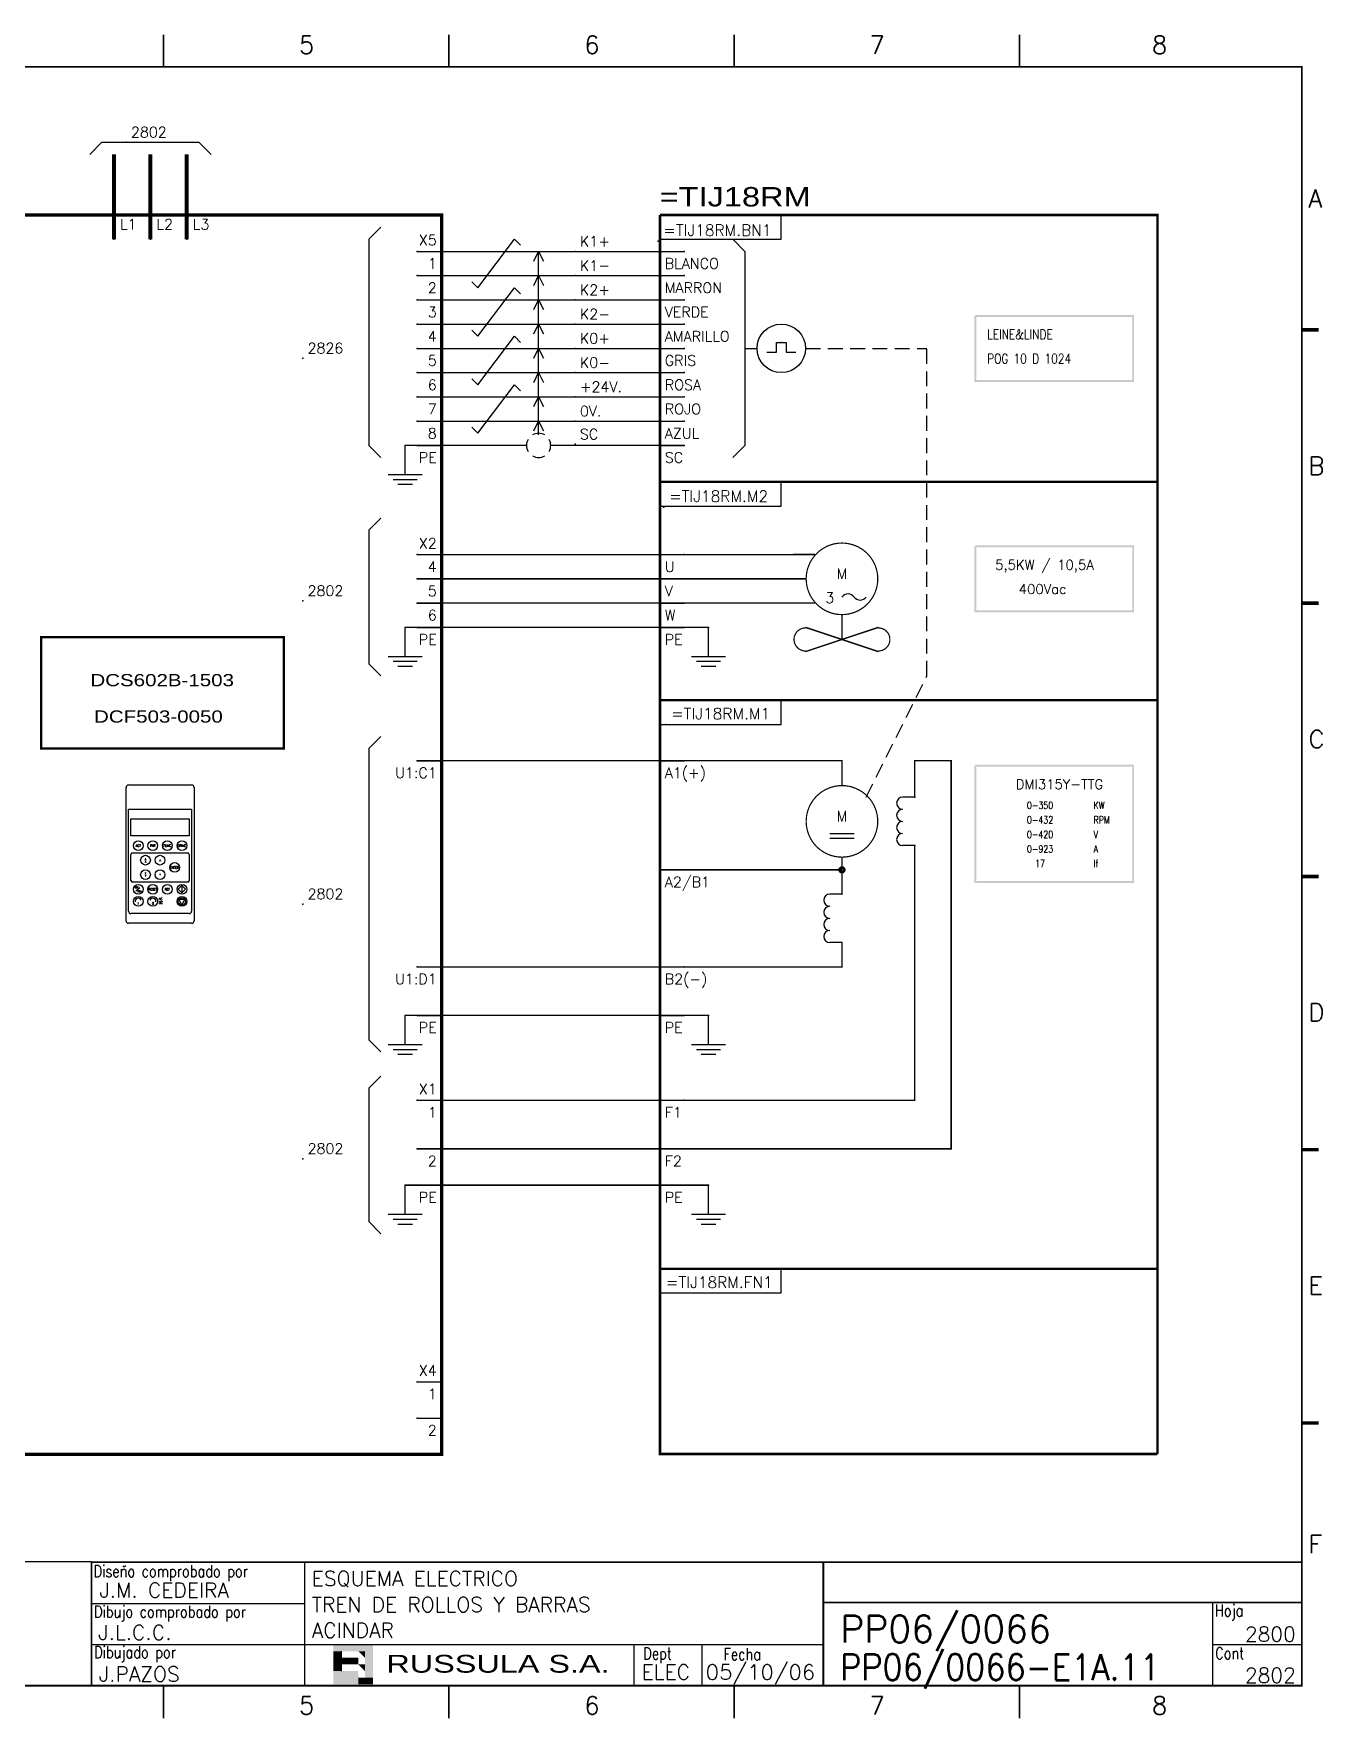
# Model space of a CAD drawing. Extents: x 13 to 403, y -1 to 282.
# Drawn here: x 186.7 to 403.4, y -1.4 to 282.3 of the extents above; entities that cross this region are included whole.
import ezdxf
from ezdxf.enums import TextEntityAlignment as Align

# ---------------------------------------------------------------- set-up
doc = ezdxf.new("R2010")
doc.units = 0
doc.header["$LTSCALE"] = 10
doc.header["$MEASUREMENT"] = 0
doc.linetypes.add('DASHDOT', pattern=[1, 0.5, -0.25, 0, -0.25])
doc.linetypes.add('HIDDEN', pattern=[0.375, 0.25, -0.125])
doc.layers.get('0').update_dxf_attribs({"linetype": 'CONTINUOUS'})
for name, color, linetype in [('1', 7, 'CONTINUOUS'), ('10', 5, 'CONTINUOUS'), ('102', 7, 'CONTINUOUS'), ('2', 7, 'CONTINUOUS'), ('8', 1, 'CONTINUOUS'), ('9', 6, 'CONTINUOUS'), ('DIBUJO', 7, 'CONTINUOUS'), ('NODE', 7, 'CONTINUOUS')]:
    doc.layers.add(name, color=color, linetype=linetype)
doc.styles.add('HELV', font='HELVBLD.SHX', dxfattribs={"width": 1.2})
doc.styles.add('HELVETICA', font='HELV.SHX')
doc.styles.add('LABEL', font='SIMPLEX', dxfattribs={"width": 0.8, "height": 4})
doc.styles.add('ROMAND', font='ROMAND.SHX', dxfattribs={"width": 0.7})
doc.styles.add('ROMANS', font='romans')
doc.styles.get("Standard").update_dxf_attribs({"font": 'simplex'})

# ---------------------------------------------------------------- blocks, each defined once
blk = doc.blocks.new('newcajec')
at = {"layer": '1'}
for p, q in [((179.4, 20.84999999999999), (0.1303441721052074, 20.84999999999999)), ((184.6434108527132, 20.17582254554676), (184.806079472624, 20.01315011347727)), ((184.806079472624, 20.01315011347727), (185.1814685954953, 20.25090212957883)), ((215.2, 20.79999999999999), (215.2, 0)), ((179.4, 13.86666666), (215.2, 13.86666666)), ((368, 14.06084184883153), (368, 0)), ((179.4, 6.93333333), (267.6330803594942, 6.93333333)), ((267.6330803594942, 6.93333333), (302.5, 6.93333333)), ((270.6330803594942, 6.908826233307309), (270.6330803594942, 0)), ((282.0665401797471, 6.93333333), (282.0665401797471, 0)), ((368, 6.93333333), (383, 6.93333333))]:
    blk.add_line(p, q, dxfattribs=at)
for points in [[(191.5000000000001, 272.5, 0.3, 0.3, 0), (191.5000000000001, 277.9125820568927, 0.3, 0.3, 0)], [(239.5000000000001, 272.5, 0.3, 0.3, 0), (239.5000000000001, 277.9125820568927, 0.3, 0.3, 0)], [(287.5000000000001, 272.5, 0.3, 0.3, 0), (287.5000000000001, 277.9125820568927, 0.3, 0.3, 0)], [(335.5000000000001, 272.5, 0.3, 0.3, 0), (335.5000000000001, 277.9125820568927, 0.3, 0.3, 0)], [(383.0109409190372, 228.2254404700672, 0.6, 0.6, 0), (385.8182220168639, 228.2254404700672, 0.6, 0.6, 0)], [(383.0109409190372, 182.2254404700672, 0.6, 0.6, 0), (385.8182220168639, 182.2254404700672, 0.6, 0.6, 0)], [(383.0109409190372, 136.2254404700672, 0.6, 0.6, 0), (385.8182220168639, 136.2254404700672, 0.6, 0.6, 0)], [(383.0109409190372, 90.2254404700672, 0.6, 0.6, 0), (385.8182220168639, 90.2254404700672, 0.6, 0.6, 0)], [(383.0109409190372, 44.22544047006719, 0.6, 0.6, 0), (385.8182220168639, 44.22544047006719, 0.6, 0.6, 0)], [(383, 20.79999999999999, 0.3, 0.3, 0), (179.4, 20.79999999999999, 0.3, 0.3, 0), (179.4, 0, 0.3, 0.3, 0)], [(302.5, 20.79999999999999, 0.3, 0.3, 0), (302.5, 0, 0.3, 0.3, 0)], [(302.5, 14, 0.3, 0.3, 0), (383, 14, 0.3, 0.3, 0)], [(191.5000000000001, -5.50000000000002, 0.3, 0.3, 0), (191.5000000000001, -0.08741794310727435, 0.3, 0.3, 0)], [(239.5000000000001, -5.50000000000002, 0.3, 0.3, 0), (239.5000000000001, -0.08741794310727435, 0.3, 0.3, 0)], [(287.5000000000001, -5.50000000000002, 0.3, 0.3, 0), (287.5000000000001, -0.08741794310727435, 0.3, 0.3, 0)], [(335.5000000000001, -5.50000000000002, 0.3, 0.3, 0), (335.5000000000001, -0.08741794310727435, 0.3, 0.3, 0)]]:
    blk.add_lwpolyline(points, format="xyseb", dxfattribs=at)
at = {"layer": '1', "const_width": 0.3}
blk.add_lwpolyline([(0, 0), (0, 272.5), (383, 272.5), (383, 0)], close=True, dxfattribs=at)
at = {"layer": '2', "color": 14}
for p, q in [((221.418090625, 4.694274193107214), (221.418090625, 5.808488255607214)), ((221.418090625, 2.465846068107213), (221.418090625, 3.580060130607212))]:
    blk.add_line(p, q, dxfattribs=at)
for points in [[(220.05064609375, 5.808488255607214), (220.05064609375, 6.922702318107211), (226.73593046875, 5.808488255607214), (226.73593046875, 6.922702318107211)], [(221.418090625, 2.465846068107213), (220.05064609375, 2.465846068107213), (221.418090625, 5.808488255607214), (220.05064609375, 5.808488255607214)], [(224.254271875, 5.808488255607214), (225.3684859375, 5.808488255607214), (225.3684859375, 4.694274193107214)], [(225.3684859375, 5.808488255607214), (226.73593046875, 5.808488255607214), (225.3684859375, 1.351632005607213), (226.73593046875, 1.351632005607213)], [(221.418090625, 4.694274193107214), (224.254271875, 4.694274193107214), (221.418090625, 3.580060130607212), (224.254271875, 3.580060130607212)], [(224.254271875, 3.580060130607212), (225.3684859375, 3.580060130607212), (225.3684859375, 2.465846068107213)], [(224.254271875, 0.2374179431072125), (224.254271875, 2.465846068107213), (220.05064609375, 0.2374179431072125), (220.05064609375, 2.465846068107213)], [(226.73593046875, 1.351632005607213), (226.73593046875, 0.2374179431072125), (224.254271875, 1.351632005607213), (224.254271875, 0.2374179431072125)]]:
    blk.add_solid(points, dxfattribs=at)
at = {"layer": '1', "style": 'ROMANS'}
for s, p in [('5', (214.2932166301969, 274.6822757111598)), ('6', (262.293216630197, 274.6822757111598)), ('7', (310.293216630197, 274.6822757111598)), ('8', (357.793216630197, 274.6822757111598)), ('A', (384.130468062106, 248.8361050328228)), ('B', (384.130468062106, 203.8361050328228)), ('C', (384.130468062106, 157.8361050328228)), ('D', (384.130468062106, 111.8361050328228)), ('E', (384.130468062106, 65.8361050328228)), ('F', (384.130468062106, 22.33610503282279)), ('5', (214.2932166301969, -4.817724288840244)), ('6', (262.293216630197, -4.817724288840244)), ('7', (310.293216630197, -4.817724288840244)), ('8', (357.793216630197, -4.817724288840244))]:
    blk.add_text(s, height=3, dxfattribs=at).set_placement(p)
at = {"layer": '1', "style": 'LABEL', "width": 0.8}
for s, p in [('Diseno comprobado por', (179.7314614292997, 18.27223571085374)), ('Dibujo comprobado por', (179.8050291925395, 11.4678814488418)), ('Hoja', (368.3783582875667, 11.66394739740196)), ('Dibujado por', (179.8266890074166, 4.640500723763907)), ('Fecha', (285.7145387337263, 4.296982269486556)), ('Cont', (368.4287365512884, 4.459855685207977))]:
    blk.add_text(s, height=2, dxfattribs=at).set_placement(p)
blk.add_text('Dept', height=2, dxfattribs=at).set_placement((274.6061509242405, 4.441269529660175), align=Align.CENTER)
at = {"layer": '10', "style": 'ROMANS'}
for tag, p in [('REV41', (3.5, 18.74499999999998)), ('REV43', (77.69972273858866, 18.74499999999998)), ('REV31', (3.5, 14.58499999999999)), ('REV33', (77.69972273858866, 14.58499999999999)), ('REV21', (3.5, 10.42499999999999)), ('REV23', (77.69972273858866, 10.42499999999999)), ('REV11', (3.5, 6.265000000000002)), ('REV13', (77.69972273858866, 6.265000000000002))]:
    blk.add_attdef(tag, text='', height=2.5, dxfattribs=at).set_placement(p, align=Align.MIDDLE)
for tag, p, height in [('REV42', (7.999999999999986, 17.49499999999998), 2.5), ('SHEETNAME1', (100.5, 15.82514432423481), 2.5), ('DESIGNCHECK', (180.7368689439597, 14.83229733012664), 2.5), ('DOCUMENTTYPE', (216.431556680333, 16.80300784715599), 2.5), ('NOTA', (305.324267012746, 15.80181941457773), 3), ('REV32', (7.999999999999986, 13.33499999999999), 2.5), ('OBJECT', (216.431556680333, 12.40274635088354), 2.5), ('REV22', (7.999999999999986, 9.174999999999999), 2.5), ('SHEETNAME2', (100.5, 11.66514432423481), 2.5), ('ORDER', (305.324267012746, 7.301819414577723), 4.5), ('SHEETNAME3', (100.5, 7.505144324234807), 2.5), ('DRAWINGCHECK', (180.5313437479052, 7.714149530439984), 2.5), ('CUSTOMER', (216.431556680333, 8.084891464683468), 2.5), ('REV12', (7.999999999999986, 5.015000000000002), 2.5), ('SHEETNAME4', (100.5, 3.345144324234811), 2.5), ('USER', (180.634361454448, 0.7089454855303376), 2.5), ('DEPARTMENT', (271.9308878022507, 1.045088830057653), 2.5), ('DOCUMENT_ID', (305.324267012746, 0.9341589120460885), 4.4)]:
    blk.add_attdef(tag, p, '', height=height, dxfattribs=at)
for tag, width, p, p2 in [('REV44', 1.221199022953692, (84.52509332113708, 17.49499999999998), (98.48165358346499, 17.49499999999998)), ('REV34', 1.221199022953692, (84.52509332113708, 13.33499999999998), (98.48165358346499, 13.33499999999998)), ('REV24', 1.221199022953692, (84.52509332113708, 9.174999999999988), (98.48165358346499, 9.174999999999988)), ('REV14', 1.221199022953692, (84.52509332113708, 5.014999999999999), (98.48165358346499, 5.014999999999999)), ('CREATED2', 7.039914616041486, (282.7069601254168, 1.045088830057653), (301.1448317388588, 1.045088830057653))]:
    blk.add_attdef(tag, text='', height=2.5, dxfattribs=dict(at, width=width)).set_placement(p, p2, align=Align.FIT)
for tag, p in [('SHEET', (382, 7.433333330000005)), ('NEXTSHEET', (382, 0.5000000000000018))]:
    blk.add_attdef(tag, text='', height=2.5, dxfattribs=at).set_placement(p, align=Align.RIGHT)
at = {"layer": 'DIBUJO', "color": 14, "style": 'HELVETICA', "width": 1.3}
blk.add_text('RUSSULA S.A.', height=3, dxfattribs=at).set_placement((229, 2.191446348186597))
blk = doc.blocks.new('NOD', base_point=(237.5, 170))
at = {"layer": 'NODE'}
blk.add_point((237.5, 170), dxfattribs=at)
blk = doc.blocks.new('$PP313')
at = {"layer": '2'}
blk.add_blockref('NOD', (0, 0), dxfattribs=at)
at = {"layer": '8'}
blk.add_attdef('1A', (1, -3.324999999999989), '', height=2.15, dxfattribs=at)
at = {"layer": '9'}
blk.add_attdef('ID', (1, 1), '', height=2.15, dxfattribs=at)
blk = doc.blocks.new('$$PLU21')
blk.add_line((0, -2.5), (2.842170943040401e-14, 2.5))
at = {"layer": '2'}
for p in [(2.842170943040401e-14, 2.5), (0, -2.5)]:
    blk.add_blockref('NOD', p, dxfattribs=at)
at = {"layer": '8'}
blk.add_attdef('*A', (1.25, -0.5), '', height=2.15, dxfattribs=at)
at = {"layer": '9'}
blk.add_attdef('ID', text='', height=2.15, dxfattribs=at).set_placement((-1.25, -0.5), align=Align.RIGHT)
blk = doc.blocks.new('$060303')
at = {"layer": '2'}
for p, q in [((0, 0), (2.5, 0)), ((0, -10), (2.5, -10))]:
    blk.add_line(p, q, dxfattribs=at)
for centre, end in [((2.5, -1.25), 90), ((2.5, -3.75), 90.00000000000001), ((2.5, -6.25), 90.00000000000001), ((2.5, -8.75), 90.00000000000001)]:
    blk.add_arc(centre, 1.25, 270, end, dxfattribs=at)
for p in [(0, 0), (0, -10)]:
    blk.add_blockref('NOD', p, dxfattribs=at)
at = {"layer": '8'}
for tag, p in [('1A', (1.5, -3.324999999999989)), ('2A', (1.5, -13.32499999999999))]:
    blk.add_attdef(tag, text='', height=2.15, dxfattribs=at).set_placement(p, align=Align.RIGHT)
at = {"layer": '9'}
blk.add_attdef('ID', text='', height=2.15, dxfattribs=at).set_placement((0, 1.175000000000011), align=Align.CENTER)
blk = doc.blocks.new('$$PLR12')
blk.add_line((-2.5, 0), (2.5, 0))
at = {"layer": '2'}
for p in [(-2.5, 0), (2.5, 0)]:
    blk.add_blockref('NOD', p, dxfattribs=at)
at = {"layer": '8'}
blk.add_attdef('*A', text='', height=2.15, dxfattribs=at).set_placement((1.5, -3.574999999999989), align=Align.RIGHT)
at = {"layer": '9'}
blk.add_attdef('ID', text='', height=2.15, dxfattribs=at).set_placement((1.5, 1.25), align=Align.RIGHT)
blk = doc.blocks.new('$021501')
at = {"layer": '2'}
for p, q in [((0, -6), (0, 0)), ((-3.5, -6), (3.5, -6)), ((-2.5, -7), (2.5, -7)), ((-1.5, -8), (1.5, -8))]:
    blk.add_line(p, q, dxfattribs=at)
blk.add_blockref('NOD', (0, 0), dxfattribs=at)
blk = doc.blocks.new('$$PLL21')
blk.add_line((-2.5, 0), (2.5, 0))
at = {"layer": '2'}
for p in [(-2.5, 0), (2.5, 0)]:
    blk.add_blockref('NOD', p, dxfattribs=at)
at = {"layer": '8'}
blk.add_attdef('*A', (-1.5, -3.574999999999989), '', height=2.15, dxfattribs=at)
at = {"layer": '9'}
blk.add_attdef('ID', (-1.5, 1.25), '', height=2.15, dxfattribs=at)
blk = doc.blocks.new('DOT', base_point=(355.25, 185))
at = {"layer": '2'}
blk.add_lwpolyline([(355, 185, 0.25, 0.25, 2.502154082895779), (355.237515595764, 185.2496880847195, 0.25, 0.25, 0.3996556434456849)], format="xyseb", close=True, dxfattribs=at)
blk = doc.blocks.new('$020501')
at = {"layer": '2'}
for p, q in [((-2, 1), (0, 0)), ((0, 0), (-2, -1))]:
    blk.add_line(p, q, dxfattribs=at)
blk = doc.blocks.new('$030107')
at = {"layer": '102'}
for centre, start, end in [((0, 0), 150.0000000000002, 209.9999999999999), ((0, 0), 60.00000000000018, 119.9999999999999), ((0, 0), 330.0000000000002, 29.99999999999989), ((0, -2.842170943040401e-14), 240.0000000000001, 299.9999999999998)]:
    blk.add_arc(centre, 2.500000000000008, start, end, dxfattribs=at)
blk = doc.blocks.new('$021325')
at = {"layer": '2'}
for p, q in [((-1, 0), (1, 0)), ((-1, -2), (-1, 0)), ((1, 0), (1, -2)), ((-3, -2), (-1, -2)), ((1, -2), (3, -2))]:
    blk.add_line(p, q, dxfattribs=at)
blk.add_blockref('NOD', (0, 0), dxfattribs=at)

msp = doc.modelspace()

# ---------------------------------------------------------------- linework, layer by layer
at = {"layer": '2'}
for p, q in [((196.0815487787449, 262.0162123892093), (198.1227987787449, 264.0574623892093)), ((198.1227987787449, 264.0574623892093), (214.4527987787449, 264.0574623892093)), ((214.4527987787449, 264.0574623892093), (216.4940487787449, 262.0162123892093)), ((245.071548778745, 249.7687123892093), (243.1020429726932, 247.7992065831576)), ((243.030298778745, 247.6260007771059), (243.030298778745, 213.0262123892092)), ((261.4015487787449, 239.5624623892093), (267.5252987787449, 247.7274623892093)), ((267.5252987787449, 247.7274623892093), (268.545923778745, 246.7068373892093)), ((304.2677987787449, 247.7274623892093), (306.3090487787449, 245.6862123892093)), ((255.2777987787449, 245.6862123892093), (292.020298778745, 245.6862123892093)), ((271.6077987787448, 214.8192713161992), (271.6077987787448, 245.6862123892093)), ((306.3090487787449, 245.6862123892093), (306.3090487787449, 213.0262123892092)), ((255.2777987787449, 241.6037123892092), (292.020298778745, 241.6037123892092)), ((260.380923778745, 240.5830873892093), (261.4015487787449, 239.5624623892093)), ((261.4015487787449, 231.3974623892092), (267.5252987787449, 239.5624623892093)), ((267.5252987787449, 239.5624623892093), (268.545923778745, 238.5418373892093)), ((255.2777987787449, 237.5212123892093), (292.020298778745, 237.5212123892093)), ((255.2777987787449, 233.4387123892093), (292.020298778745, 233.4387123892093)), ((260.380923778745, 232.4180873892093), (261.4015487787449, 231.3974623892092)), ((261.4015487787449, 223.2324623892093), (267.5252987787449, 231.3974623892092)), ((267.5252987787449, 231.3974623892092), (268.545923778745, 230.3768373892092)), ((255.2777987787449, 229.3562123892092), (292.020298778745, 229.3562123892092)), ((306.3090487787449, 229.3562123892092), (308.3502987787449, 229.3562123892092)), ((255.2777987787449, 225.2737123892093), (292.020298778745, 225.2737123892093)), ((260.380923778745, 224.2530873892093), (261.4015487787449, 223.2324623892093)), ((261.4015487787449, 215.0674623892093), (267.5252987787449, 223.2324623892093)), ((267.5252987787449, 223.2324623892093), (268.545923778745, 222.2118373892093)), ((255.2777987787449, 221.1912123892093), (292.020298778745, 221.1912123892093)), ((255.2777987787449, 217.1087123892092), (292.020298778745, 217.1087123892092)), ((260.380923778745, 216.0880873892092), (261.4015487787449, 215.0674623892093)), ((243.030298778745, 213.0262123892092), (245.071548778745, 210.9849623892092)), ((306.3090487787449, 213.0262123892092), (304.2677987787449, 210.9849623892092)), ((245.071548778745, 200.7787123892092), (243.030298778745, 198.7374623892092)), ((243.030298778745, 198.7374623892092), (243.030298778745, 176.2837123892092)), ((318.0746750196734, 194.6549623892092), (314.4740487787449, 194.6549623892092)), ((316.5152987787449, 190.5724623892092), (314.4740487787449, 190.5724623892092)), ((318.0746750196734, 186.4899623892092), (314.4740487787449, 186.4899623892092)), ((243.030298778745, 176.2837123892092), (245.071548778745, 174.2424623892092)), ((245.071548778745, 164.0362123892092), (243.030298778745, 161.9949623892092)), ((243.030298778745, 161.9949623892092), (243.030298778745, 113.0049623892093)), ((202.2052987787449, 133.0092123892092), (202.2052987787449, 155.4629623892092)), ((202.6135487787449, 155.8712123892092), (213.2280487787448, 155.8712123892092)), ((213.636298778745, 155.4629623892092), (213.636298778745, 133.0092123892092)), ((202.6135487787449, 134.6422123892092), (202.6135487787449, 151.7887123892092)), ((202.6135487787449, 151.7887123892092), (213.2280487787448, 151.7887123892092)), ((213.2280487787448, 151.7887123892092), (213.2280487787448, 134.6422123892092)), ((203.0217987787448, 150.1557123892092), (212.8197987787448, 150.1557123892092)), ((203.0217987787448, 147.2979623892092), (203.0217987787448, 150.1557123892092)), ((212.8197987787448, 150.1557123892092), (212.8197987787448, 147.2979623892092)), ((320.5977987787448, 147.7062123892092), (324.6802987787448, 147.7062123892092)), ((212.8197987787448, 147.2979623892092), (203.0217987787448, 147.2979623892092)), ((320.5977987787448, 146.9174991569092), (324.6802987787448, 146.9174991569092)), ((203.0217987787448, 139.7861623892092), (203.0217987787448, 144.1952623892092)), ((203.2667487787451, 144.4402123892092), (212.574848778745, 144.4402123892092)), ((212.8197987787448, 144.1952623892092), (212.8197987787448, 139.7861623892092)), ((212.574848778745, 139.5412123892092), (203.2667487787451, 139.5412123892092)), ((204.5308011473699, 138.5564537931958), (203.8329348896991, 138.0138853946521)), ((211.595048778745, 138.9288373892092), (210.9826737787448, 138.3164623892092)), ((210.9826737787448, 138.3164623892092), (211.595048778745, 137.7040873892092)), ((211.0885218096373, 136.6076377288638), (211.595048778745, 135.6628373892092)), ((212.0965502481145, 136.6076377288638), (211.0885218096373, 136.6076377288638)), ((212.2074237787449, 138.3164623892092), (211.595048778745, 138.9288373892092)), ((211.595048778745, 138.7247123892092), (211.595048778745, 137.9082123892092)), ((211.595048778745, 137.7040873892092), (212.2074237787449, 138.3164623892092)), ((211.595048778745, 135.6628373892092), (212.0965502481145, 136.6076377288638)), ((212.8197987787448, 134.2339623892092), (203.0217987787448, 134.2339623892092)), ((213.2280487787448, 132.6009623892092), (202.6135487787449, 132.6009623892092)), ((243.030298778745, 113.0049623892093), (245.071548778745, 110.9637123892093)), ((245.071548778745, 106.8812123892093), (243.030298778745, 104.8399623892093)), ((243.030298778745, 104.8399623892093), (243.030298778745, 82.38621238920925)), ((243.030298778745, 82.38621238920925), (245.071548778745, 80.34496238920923))]:
    msp.add_line(p, q, dxfattribs=at)
at = {"layer": '2', "color": 3}
for p, q in [((312.4327987787449, 247.7274623892093), (312.4327987787449, 251.8099623892093)), ((292.020298778745, 247.7274623892093), (312.4327987787449, 247.7274623892093)), ((312.4327987787449, 202.8199623892092), (312.4327987787449, 206.9024623892092)), ((292.020298778745, 202.8199623892092), (312.4327987787449, 202.8199623892092)), ((312.4327987787449, 166.0774623892092), (312.4327987787449, 170.1599623892092)), ((292.020298778745, 166.0774623892092), (312.4327987787449, 166.0774623892092)), ((312.4327987787449, 70.36663046722686), (312.4327987787449, 74.44913046722684)), ((292.020298778745, 70.36663046722686), (312.4327987787449, 70.36663046722686))]:
    msp.add_line(p, q, dxfattribs=at)
at = {"layer": '2', "linetype": 'HIDDEN'}
for p, q in [((316.5152987787449, 229.3562123892092), (336.927798778745, 229.3562123892092)), ((336.927798778745, 174.2424623892092), (336.927798778745, 229.3562123892092)), ((326.7215487787448, 153.8299623892092), (336.927798778745, 174.2424623892092))]:
    msp.add_line(p, q, dxfattribs=at)
at = {"layer": '2'}
for points in [[(200.1640487787449, 262.0162123892093, 0.6532, 0.6532, 0), (200.1640487787449, 247.7274623892093, 0.6532, 0.6532, 0)], [(206.2877987787449, 262.0162123892093, 0.6532, 0.6532, 0), (206.2877987787449, 247.7274623892093, 0.6532, 0.6532, 0)], [(212.4115487787449, 262.0162123892093, 0.6532, 0.6532, 0), (212.4115487787449, 247.7274623892093, 0.6532, 0.6532, 0)], [(251.1952987787449, 194.6549623892092, 0.24495, 0.24495, 0), (318.1279386323142, 194.6549623892092, 0.24495, 0.24495, 0)], [(251.1952987787449, 190.5724623892092, 0.24495, 0.24495, 0), (316.5152987787449, 190.5724623892092, 0.24495, 0.24495, 0)], [(251.1952987787449, 186.4899623892092, 0.24495, 0.24495, 0), (318.0682215487477, 186.4899623892092, 0.24495, 0.24495, 0)], [(249.1540487787449, 182.4074623892092, 0.24495, 0.24495, 0), (300.1852987787449, 182.4074623892092, 0.24495, 0.24495, 0)], [(316.5152987787449, 178.4270248892092, 0.204125, 0.204125, -0.414213562373095), (314.576111278745, 180.3662123892092, 0.204125, 0.204125, -0.414213562373095), (316.5152987787449, 182.3053998892092, 0.204125, 0.204125, -1)], [(316.5152987787449, 182.4074623892092, 0.24495, 0.24495, 0), (328.7627987787448, 178.3249623892092, 0.24495, 0.24495, 0)], [(316.5152987787449, 178.3249623892092, 0.24495, 0.24495, 0), (328.7627987787448, 182.4074623892092, 0.24495, 0.24495, 0)], [(328.7627987787448, 178.4270248892092, 0.204125, 0.204125, 0.414213562373095), (330.7019862787449, 180.3662123892092, 0.204125, 0.204125, 0.414213562373095), (328.7627987787448, 182.3053998892092, 0.204125, 0.204125, 1)], [(187.916548778745, 180.7744623892092, 0.39192, 0.39192, 0), (228.7415487787448, 180.7744623892092, 0.39192, 0.39192, 0), (228.7415487787448, 161.9949623892092, 0.39192, 0.39192, 0), (187.916548778745, 161.9949623892092, 0.39192, 0.39192, 0), (187.916548778745, 180.7744623892092, 0.39192, 0.39192, 0)], [(334.8865487787448, 153.8299623892092, 0.24495, 0.24495, 0), (334.8865487787448, 159.9537123892092, 0.24495, 0.24495, 0), (341.010298778745, 159.9537123892092, 0.24495, 0.24495, 0), (341.010298778745, 94.63371238920922, 0.24495, 0.24495, 0), (251.1952987787449, 94.63371238920922, 0.24495, 0.24495, 0)], [(322.6390487787448, 155.8712123892092, 0.24495, 0.24495, 0), (322.6390487787448, 159.9537123892092, 0.24495, 0.24495, 0), (251.1952987787449, 159.9537123892092, 0.24495, 0.24495, 0)], [(251.1952987787449, 102.7987123892092, 0.24495, 0.24495, 0), (334.8865487787448, 102.7987123892092, 0.24495, 0.24495, 0), (334.8865487787448, 145.6649623892092, 0.24495, 0.24495, 0)], [(322.6390487787448, 143.6237123892092, 0.24495, 0.24495, 0), (322.6390487787448, 141.5824623892092, 0.24495, 0.24495, 0), (292.020298778745, 141.5824623892092, 0.24495, 0.24495, 0)], [(322.6390487787448, 141.5824623892092, 0.24495, 0.24495, 0), (322.6390487787448, 137.4999623892092, 0.24495, 0.24495, 0)], [(322.6390487787448, 129.3349623892092, 0.24495, 0.24495, 0), (322.6390487787448, 125.2524623892092, 0.24495, 0.24495, 0), (251.1952987787449, 125.2524623892092, 0.24495, 0.24495, 0)], [(249.1540487787449, 117.0874623892092, 0.24495, 0.24495, 0), (300.1852987787449, 117.0874623892092, 0.24495, 0.24495, 0)], [(249.1540487787449, 88.50996238920922, 0.24495, 0.24495, 0), (300.1852987787449, 88.50996238920922, 0.24495, 0.24495, 0)]]:
    msp.add_lwpolyline(points, format="xyseb", dxfattribs=at)
at = {"layer": '2', "color": 3, "linetype": 'DASHDOT'}
for points in [[(157.2977987787449, 251.8099623892093, 0.57155, 0.57155, 0), (255.2777987787449, 251.8099623892093, 0.57155, 0.57155, 0), (255.2777987787449, 43.19469617292755, 0.57155, 0.57155, 0), (157.2977987787449, 43.19469617292755, 0.57155, 0.57155, 0), (157.2977987787449, 251.8099623892093, 0.57155, 0.57155, 0)], [(375.7115487787448, 43.25854386944521, 0.40825, 0.40825, 0), (292.020298778745, 43.25854386944521, 0.40825, 0.40825, 0), (292.020298778745, 251.8099623892093, 0.40825, 0.40825, 0)], [(292.020298778745, 251.8099623892093, 0.40825, 0.40825, 0), (375.7115487787448, 251.8099623892093, 0.40825, 0.40825, 0), (375.7115487787448, 43.25854386944521, 0.40825, 0.40825, 0)], [(292.020298778745, 206.9024623892092, 0.40825, 0.40825, 0), (375.7115487787448, 206.9024623892092, 0.40825, 0.40825, 0)], [(292.020298778745, 170.1599623892092, 0.40825, 0.40825, 0), (375.7115487787448, 170.1599623892092, 0.40825, 0.40825, 0)], [(292.020298778745, 74.44913046722684, 0.40825, 0.40825, 0), (375.7115487787448, 74.44913046722684, 0.40825, 0.40825, 0)]]:
    msp.add_lwpolyline(points, format="xyseb", dxfattribs=at)
at = {"layer": '2', "linetype": 'HIDDEN'}
for points in [[(249.1540487787449, 213.0262123892093, 0.24495, 0.24495, 0), (269.5665487787448, 213.0262123892093, 0.24495, 0.24495, 0)], [(273.6490487787448, 213.0262123892093, 0.24495, 0.24495, 0), (296.102798778745, 213.0262123892093, 0.24495, 0.24495, 0)], [(322.6390487787448, 180.3662123892092, 0.24495, 0.24495, 0), (322.6390487787448, 184.4487123892092, 0.24495, 0.24495, 0)]]:
    msp.add_lwpolyline(points, format="xyseb", dxfattribs=at)
at = {"layer": '2'}
for points in [[(316.617361278745, 190.5724623892092, 0.204125, 0.204125, 1), (328.6607362787449, 190.5724623892092, 0.204125, 0.204125, 1)], [(316.617361278745, 149.7474623892092, 0.204125, 0.204125, 1), (328.6607362787449, 149.7474623892092, 0.204125, 0.204125, 1)]]:
    msp.add_lwpolyline(points, format="xyseb", close=True, dxfattribs=at)
for centre, radius in [((312.4327987787449, 229.3562123892092), 4.0825), ((204.2465487787449, 145.6649623892092), 0.8165), ((206.6960487787449, 145.6649623892092), 0.8165), ((209.1455487787448, 145.6649623892092), 0.8165), ((211.595048778745, 145.6649623892092), 0.8165), ((205.4712987787448, 143.2154623892092), 0.8165), ((207.9207987787449, 143.2154623892092), 0.8165), ((210.3702987787449, 141.9907123892092), 0.8165), ((204.2465487787449, 138.3164623892092), 0.8165), ((205.4712987787448, 140.7659623892092), 0.8165), ((206.6960487787449, 138.3164623892092), 0.8165), ((207.9207987787449, 140.7659623892092), 0.8165), ((209.1455487787448, 138.3164623892092), 0.8165), ((211.595048778745, 138.3164623892092), 0.8165), ((204.2465487787449, 136.2752123892092), 0.8165), ((206.6960487787449, 136.2752123892092), 0.8165), ((211.595048778745, 136.2752123892092), 0.8165), ((211.595048778745, 136.2752123892092), 0.612375)]:
    msp.add_circle(centre, radius, dxfattribs=at)
for centre, radius, start, end in [((243.275248778745, 247.6260007771059), 0.24495, 135, 180), ((323.6596737787449, 186.7451186392092), 1.27578125, 36.86989764584663, 143.1301023541534), ((325.7009237787449, 188.2760561392092), 1.27578125, 216.8698976458466, 323.1301023541534), ((202.6135487787449, 155.4629623892092), 0.40825, 90, 180), ((213.2280487787448, 155.4629623892092), 0.40825, 0, 90), ((203.2667487787451, 144.1952623892092), 0.24495, 90, 180), ((212.574848778745, 144.1952623892092), 0.24495, 0, 90), ((203.2667487787451, 139.7861623892092), 0.24495, 180, 270), ((212.574848778745, 139.7861623892092), 0.24495, 270, 0), ((204.2465487787449, 136.2752123892092), 0.5419262500059268, 25.19740898008419, 188.5605633170801), ((206.6960487787449, 136.2752123892092), 0.5419262500059268, 351.4394366829199, 154.8025910199188), ((203.0217987787448, 134.6422123892092), 0.40825, 180, 270), ((212.8197987787448, 134.6422123892092), 0.40825, 270, 0), ((202.6135487787449, 133.0092123892092), 0.40825, 180, 270), ((213.2280487787448, 133.0092123892092), 0.40825, 270, 0)]:
    msp.add_arc(centre, radius, start, end, dxfattribs=at)
for points in [[(205.2671737787448, 143.2154623892092), (205.675423778745, 143.2154623892092), (205.4712987787448, 143.6237123892092)], [(205.2671737787448, 142.8072123892092), (205.675423778745, 142.8072123892092), (205.4712987787448, 143.2154623892092)], [(207.716673778745, 143.0113373892092), (208.1249237787449, 143.0113373892092), (207.9207987787449, 143.4195873892092)], [(205.2671737787448, 141.1742123892092), (205.675423778745, 141.1742123892092), (205.4712987787448, 140.7659623892092)], [(205.2671737787448, 140.7659623892092), (205.675423778745, 140.7659623892092), (205.4712987787448, 140.3577123892092)], [(207.716673778745, 140.9700873892092), (208.1249237787449, 140.9700873892092), (207.9207987787449, 140.5618373892092)], [(204.7364150980873, 136.5062265278664), (204.4488378962053, 136.6771497704927), (204.5465467370786, 136.8303154744612), (204.5476571415693, 136.8303154744612)], [(206.2061824594025, 136.5062265278664), (206.4937596612845, 136.6771497704927), (206.3960508204111, 136.8303154744612), (206.3949404159207, 136.8303154744612)]]:
    msp.add_solid(points, dxfattribs=at)
for points in [[(344.929498778745, 223.7142747589614), (345.2560987787449, 224.0408747589614), (344.929498778745, 234.8295556181385), (345.2560987787449, 234.8295556181385)], [(345.092798778745, 234.9928556181385), (345.092798778745, 234.6662556181385), (371.792348778745, 234.9928556181385), (371.4657487787449, 234.6662556181385)], [(371.792348778745, 234.9928556181385), (371.4657487787449, 234.6662556181385), (371.792348778745, 223.7142747589614), (371.4657487787449, 224.0408747589614)], [(371.792348778745, 223.7142747589614), (371.4657487787449, 224.0408747589614), (344.929498778745, 223.7142747589614), (345.2560987787449, 224.0408747589614)], [(344.929498778745, 184.9305247589614), (345.2560987787449, 185.2571247589614), (344.929498778745, 196.0458056181385), (345.2560987787449, 196.0458056181385)], [(345.092798778745, 196.2091056181385), (345.092798778745, 195.8825056181385), (371.792348778745, 196.2091056181385), (371.4657487787449, 195.8825056181385)], [(371.792348778745, 196.2091056181385), (371.4657487787449, 195.8825056181385), (371.792348778745, 184.9305247589614), (371.4657487787449, 185.2571247589614)], [(371.792348778745, 184.9305247589614), (371.4657487787449, 185.2571247589614), (344.929498778745, 184.9305247589614), (345.2560987787449, 185.2571247589614)], [(344.929498778745, 139.3779123892092), (345.2560987787449, 139.7045123892092), (344.929498778745, 159.1372123892092), (345.2560987787449, 159.1372123892092)], [(345.092798778745, 159.3005123892092), (345.092798778745, 158.9739123892092), (371.792348778745, 159.3005123892092), (371.4657487787449, 158.9739123892092)], [(371.792348778745, 159.3005123892092), (371.4657487787449, 158.9739123892092), (371.792348778745, 139.3779123892092), (371.4657487787449, 139.7045123892092)], [(371.792348778745, 139.3779123892092), (371.4657487787449, 139.7045123892092), (344.929498778745, 139.3779123892092), (345.2560987787449, 139.7045123892092)]]:
    msp.add_trace(points, dxfattribs=at)

# ---------------------------------------------------------------- block references
at = {"layer": '2', "color": 7}
ref = msp.add_blockref('newcajec', (17.00000000000001, 4.262582056892787), dxfattribs=at)
ref.add_attrib('USER', 'J.PAZOS', (197.634361454448, 4.971527542423125), dxfattribs={"layer": '10', "height": 2.5, "style": 'ROMANS'})
ref.add_attrib('DRAWINGCHECK', 'J.L.C.C.', (197.5313437479052, 11.97673158733277), dxfattribs={"layer": '10', "height": 2.5, "style": 'ROMANS'})
ref.add_attrib('DESIGNCHECK', 'J.M. CEDEIRA', (197.7368689439597, 19.09487938701943), dxfattribs={"layer": '10', "height": 2.5, "style": 'ROMANS'})
ref.add_attrib('DOCUMENT_ID', 'PP06/0066-E1A.11', (322.324267012746, 5.196740968938876), dxfattribs={"layer": '10', "height": 4.4, "style": 'ROMANS', "width": 0.9})
ref.add_attrib('ORDER', 'PP06/0066', (322.324267012746, 11.56440147147051), dxfattribs={"layer": '10', "height": 4.5, "style": 'ROMANS'})
ref.add_attrib('CUSTOMER', 'ACINDAR', (233.431556680333, 12.34747352157625), dxfattribs={"layer": '10', "height": 2.5, "style": 'ROMANS'})
ref.add_attrib('OBJECT', 'TREN DE ROLLOS Y BARRAS', (233.431556680333, 16.66532840777633), dxfattribs={"layer": '10', "height": 2.5, "style": 'ROMANS'})
ref.add_attrib('DOCUMENTTYPE', 'ESQUEMA ELECTRICO', (233.431556680333, 21.06558990404878), dxfattribs={"layer": '10', "height": 2.5, "style": 'ROMANS'})
ref.add_attrib('CREATED2', '05/10/06', dxfattribs={"layer": '10', "height": 2.5, "style": 'ROMANS', "width": 0.9619759102665383}).set_placement((299.7069601254168, 5.30767088695044), (318.1448317388588, 5.30767088695044), align=Align.FIT)
ref.add_attrib('DEPARTMENT', 'ELEC', (288.9308878022507, 5.30767088695044), dxfattribs={"layer": '10', "height": 2.5, "style": 'ROMANS'})
ref.add_attrib('NEXTSHEET', '2802', dxfattribs={"layer": '10', "height": 2.5, "style": 'ROMANS'}).set_placement((399, 4.762582056892789), align=Align.RIGHT)
ref.add_attrib('SHEET', '2800', dxfattribs={"layer": '10', "height": 2.5, "style": 'ROMANS'}).set_placement((399, 11.69591538689279), align=Align.RIGHT)
at = {"layer": '2'}
ref = msp.add_blockref('$PP313', (202.2052987787449, 264.0574623892093), dxfattribs=dict(at, xscale=0.8165, yscale=0.8165, zscale=0.8165))
ref.add_attrib('ID', '2802', (203.0217987787448, 264.8739623892093), dxfattribs={"layer": '9', "height": 1.755475})
at = {"layer": '2', "zscale": 0.8165}
for name, p, xscale, yscale, values in [('$$PLU21', (200.1640487787449, 249.7687123892093), 0.8165, 0.8165, {'*A': 'L1'}), ('$$PLU21', (206.2877987787449, 249.7687123892093), 0.8165, 0.8165, {'*A': 'L2'}), ('$$PLU21', (212.4115487787449, 249.7687123892093), 0.8165, 0.8165, {'*A': 'L3'}), ('$$PLR12', (253.2365487787449, 245.6862123892093), 0.8165, 0.8165, {'ID': 'X5', '*A': '1'}), ('$$PLL21', (294.061548778745, 245.6862123892093), 0.8165000000000191, 0.8164999999999907, {'*A': 'BLANCO'}), ('$$PLR12', (253.2365487787449, 241.6037123892092), 0.8165, 0.8165, {'*A': '2'}), ('$$PLL21', (294.061548778745, 241.6037123892092), 0.8165000000000191, 0.8164999999999907, {'*A': 'MARRON'}), ('$$PLR12', (253.2365487787449, 237.5212123892093), 0.8165, 0.8165, {'*A': '3'}), ('$$PLL21', (294.061548778745, 237.5212123892093), 0.8165000000000191, 0.8164999999999907, {'*A': 'VERDE'}), ('$$PLR12', (253.2365487787449, 233.4387123892093), 0.8165, 0.8165, {'*A': '4'}), ('$$PLL21', (294.061548778745, 233.4387123892093), 0.8165000000000191, 0.8164999999999907, {'*A': 'AMARILLO'}), ('$$PLR12', (253.2365487787449, 229.3562123892092), 0.8165, 0.8165, {'*A': '5'}), ('$$PLL21', (294.061548778745, 229.3562123892092), 0.8165000000000191, 0.8164999999999907, {'*A': 'GRIS'}), ('$$PLR12', (253.2365487787449, 225.2737123892093), 0.8165, 0.8165, {'*A': '6'}), ('$$PLL21', (294.061548778745, 225.2737123892093), 0.8165000000000191, 0.8164999999999907, {'*A': 'ROSA'}), ('$$PLR12', (253.2365487787449, 221.1912123892093), 0.8165, 0.8165, {'*A': '7'}), ('$$PLL21', (294.061548778745, 221.1912123892093), 0.8165000000000191, 0.8164999999999907, {'*A': 'ROJO'}), ('$$PLR12', (253.2365487787449, 217.1087123892092), 0.8165, 0.8165, {'*A': '8'}), ('$$PLL21', (294.061548778745, 217.1087123892092), 0.8165000000000191, 0.8164999999999907, {'*A': 'AZUL'}), ('$$PLR12', (253.2365487787449, 213.0262123892093), 0.8165, 0.8165, {'*A': 'PE'}), ('$$PLL21', (294.061548778745, 213.0262123892093), 0.8165, 0.8165, {'*A': 'SC'}), ('$$PLR12', (253.2365487787449, 194.6549623892092), 0.8165, 0.8165, {'ID': 'X2', '*A': '4'}), ('$$PLL21', (294.061548778745, 194.6549623892092), 0.8165, 0.8165, {'*A': 'U'}), ('$$PLR12', (253.2365487787449, 190.5724623892092), 0.8165, 0.8165, {'*A': '5'}), ('$$PLL21', (294.061548778745, 190.5724623892092), 0.8165, 0.8165, {'*A': 'V'}), ('$$PLR12', (253.2365487787449, 186.4899623892092), 0.8165, 0.8165, {'*A': '6'}), ('$$PLL21', (294.061548778745, 186.4899623892092), 0.8165, 0.8165, {'*A': 'W'}), ('$$PLR12', (253.2365487787449, 182.4074623892092), 0.8165, 0.8165, {'*A': 'PE'}), ('$$PLL21', (294.061548778745, 182.4074623892092), 0.8165, 0.8165, {'*A': 'PE'}), ('$$PLR12', (253.2365487787449, 159.9537123892092), 0.8165, 0.8165, {'*A': 'U1:C1'}), ('$$PLL21', (294.061548778745, 159.9537123892092), 0.8165, 0.8165, {'*A': 'A1(+)'}), ('$$PLL21', (294.061548778745, 141.5824623892092), 0.8165, 0.8165, {'*A': 'A2/B1'}), ('$$PLR12', (253.2365487787449, 125.2524623892093), 0.8165, 0.8165, {'*A': 'U1:D1'}), ('$$PLL21', (294.061548778745, 125.2524623892093), 0.8165, 0.8165, {'*A': 'B2(-)'}), ('$$PLR12', (253.2365487787449, 117.0874623892093), 0.8165, 0.8165, {'*A': 'PE'}), ('$$PLL21', (294.061548778745, 117.0874623892093), 0.8165, 0.8165, {'*A': 'PE'}), ('$$PLR12', (253.2365487787449, 102.7987123892092), 0.8165, 0.8165, {'ID': 'X1', '*A': '1'}), ('$$PLL21', (294.061548778745, 102.7987123892092), 0.8165, 0.8165, {'*A': 'F1'}), ('$$PLR12', (253.2365487787449, 94.63371238920925), 0.8165, 0.8165, {'*A': '2'}), ('$$PLL21', (294.061548778745, 94.63371238920925), 0.8165, 0.8165, {'*A': 'F2'}), ('$$PLR12', (253.2365487787449, 88.50996238920925), 0.8165, 0.8165, {'*A': 'PE'}), ('$$PLL21', (294.061548778745, 88.50996238920925), 0.8165, 0.8165, {'*A': 'PE'}), ('$$PLR12', (253.2365487787449, 55.4174302689882), 0.8165, 0.8165, {'ID': 'X4', '*A': '1'}), ('$$PLR12', (253.2365487787449, 49.29368026898817), 0.8165, 0.8165, {'*A': '2'})]:
    msp.add_blockref(name, p, dxfattribs=dict(at, xscale=xscale, yscale=yscale)).add_auto_attribs(values)
at = {"layer": '2'}
ref = msp.add_blockref('$PP313', (291.7055560898347, 247.4328636855705), dxfattribs=dict(at, xscale=0.8818200000000334, yscale=0.8818199999999916, zscale=0.8818200000000002))
ref.add_attrib('ID', '=TIJ18RM.BN1', (292.5873760898346, 248.3146836855704), dxfattribs={"layer": '9', "height": 1.895913})
ref = msp.add_blockref('$PP313', (277.7315487787448, 245.6862123892093), dxfattribs=dict(at, xscale=0.8165, yscale=0.8165, zscale=0.8165))
ref.add_attrib('ID', 'K1+', (278.5480487787449, 246.5027123892093), dxfattribs={"layer": '9', "height": 1.755475})
at = {"layer": '2', "xscale": 0.8165, "yscale": 0.8165, "zscale": 0.8165}
for name, p, rotation in [('$020501', (271.6077987787448, 245.6862123892093), 90), ('$020501', (271.6077987787448, 241.6037123892092), 90), ('$020501', (271.6077987787448, 237.5212123892093), 90), ('$020501', (271.6077987787448, 233.4387123892093), 90), ('$020501', (271.6077987787448, 229.3562123892092), 90), ('$020501', (271.6077987787448, 225.2737123892093), 90), ('$020501', (271.6077987787448, 221.1912123892093), 90), ('$020501', (271.6077987787448, 217.1087123892092), 90), ('$060303', (334.8865487787448, 145.6649623892092), 180), ('$060303', (322.6390487787448, 129.3349623892092), 180)]:
    msp.add_blockref(name, p, dxfattribs=dict(at, rotation=rotation))
at = {"layer": '2'}
ref = msp.add_blockref('$PP313', (277.7315487787448, 241.6037123892092), dxfattribs=dict(at, xscale=0.8165, yscale=0.8165, zscale=0.8165))
ref.add_attrib('ID', 'K1-', (278.5480487787449, 242.4202123892093), dxfattribs={"layer": '9', "height": 1.755475})
ref = msp.add_blockref('$PP313', (277.7315487787448, 237.5212123892093), dxfattribs=dict(at, xscale=0.8165, yscale=0.8165, zscale=0.8165))
ref.add_attrib('ID', 'K2+', (278.5480487787449, 238.3377123892093), dxfattribs={"layer": '9', "height": 1.755475})
ref = msp.add_blockref('$PP313', (277.7315487787448, 233.4387123892093), dxfattribs=dict(at, xscale=0.8165, yscale=0.8165, zscale=0.8165))
ref.add_attrib('ID', 'K2-', (278.5480487787449, 234.2552123892092), dxfattribs={"layer": '9', "height": 1.755475})
ref = msp.add_blockref('$PP313', (231.9178396188049, 227.6957823796125), dxfattribs=dict(at, xscale=0.8165, yscale=0.8165, zscale=0.8165))
ref.add_attrib('ID', '2826', (232.7343396188048, 228.5122823796125), dxfattribs={"layer": '9', "height": 1.755475})
ref = msp.add_blockref('$PP313', (277.7315487787448, 229.3562123892092), dxfattribs=dict(at, xscale=0.8165, yscale=0.8165, zscale=0.8165))
ref.add_attrib('ID', 'K0+', (278.5480487787449, 230.1727123892093), dxfattribs={"layer": '9', "height": 1.755475})
for name, p, xscale, yscale, zscale in [('$021325', (312.4327987787449, 230.3445400477319), 0.8165, 0.8165, 0.8165), ('$021501', (249.1540487787449, 213.0262123892093), 0.8165, 0.8165, 0.8165), ('$030107', (271.6077987787448, 213.0262123892093), 0.8165, 0.8165, 0.8165), ('$021501', (249.1540487787449, 182.4074623892092), 0.8165, 0.8165, 0.8165), ('$021501', (300.1852987787449, 182.4074623892092), 0.8165, 0.8165, 0.8165), ('DOT', (322.6390487787448, 141.5824623892092), 1.633, 1.633, 1.633), ('$021501', (249.1540487787449, 117.0874623892093), 0.8165, 0.8165, 0.8165), ('$021501', (300.1852987787449, 117.0874623892093), 0.8165, 0.8165, 0.8165), ('$021501', (249.1540487787449, 88.50996238920925), 0.8165, 0.8165, 0.8165), ('$021501', (300.1852987787449, 88.50996238920925), 0.8165, 0.8165, 0.8165)]:
    msp.add_blockref(name, p, dxfattribs=dict(at, xscale=xscale, yscale=yscale, zscale=zscale))
ref = msp.add_blockref('$PP313', (277.7315487787448, 225.2737123892093), dxfattribs=dict(at, xscale=0.8165, yscale=0.8165, zscale=0.8165))
ref.add_attrib('ID', 'K0-', (278.5480487787449, 226.0902123892093), dxfattribs={"layer": '9', "height": 1.755475})
ref = msp.add_blockref('$PP313', (277.7315487787448, 221.1912123892093), dxfattribs=dict(at, xscale=0.8165, yscale=0.8165, zscale=0.8165))
ref.add_attrib('ID', '+24V.', (278.5480487787449, 222.0077123892092), dxfattribs={"layer": '9', "height": 1.755475})
ref = msp.add_blockref('$PP313', (277.7315487787448, 217.1087123892092), dxfattribs=dict(at, xscale=0.8165, yscale=0.8165, zscale=0.8165))
ref.add_attrib('ID', '0V.', (278.5480487787449, 217.9252123892093), dxfattribs={"layer": '9', "height": 1.755475})
ref = msp.add_blockref('$PP313', (277.7315487787448, 213.2264630507633), dxfattribs=dict(at, xscale=0.8165, yscale=0.8165, zscale=0.8165))
ref.add_attrib('ID', 'SC', (278.5480487787449, 214.0429630507633), dxfattribs={"layer": '9', "height": 1.755475})
ref = msp.add_blockref('$PP313', (292.6749545703137, 202.638967857384), dxfattribs=dict(at, xscale=0.8818200000000334, yscale=0.8818199999999916, zscale=0.8818200000000002))
ref.add_attrib('ID', '=TIJ18RM.M2', (293.5567745703136, 203.520787857384), dxfattribs={"layer": '9', "height": 1.895913})
ref = msp.add_blockref('$PP313', (231.9178396188049, 186.8707823796125), dxfattribs=dict(at, xscale=0.8165, yscale=0.8165, zscale=0.8165))
ref.add_attrib('ID', '2802', (232.7343396188048, 187.6872823796124), dxfattribs={"layer": '9', "height": 1.755475})
ref = msp.add_blockref('$PP313', (293.0274626544294, 166.0471322590156), dxfattribs=dict(at, xscale=0.8818200000000334, yscale=0.8818199999999916, zscale=0.8818200000000002))
ref.add_attrib('ID', '=TIJ18RM.M1', (293.9092826544293, 166.9289522590156), dxfattribs={"layer": '9', "height": 1.895913})
ref = msp.add_blockref('$PP313', (231.9178396188049, 135.8395323796125), dxfattribs=dict(at, xscale=0.8165, yscale=0.8165, zscale=0.8165))
ref.add_attrib('ID', '2802', (232.7343396188048, 136.6560323796124), dxfattribs={"layer": '9', "height": 1.755475})
ref = msp.add_blockref('$PP313', (231.9178396188049, 92.97328237961247), dxfattribs=dict(at, xscale=0.8165, yscale=0.8165, zscale=0.8165))
ref.add_attrib('ID', '2802', (232.7343396188048, 93.78978237961246), dxfattribs={"layer": '9', "height": 1.755475})
ref = msp.add_blockref('$PP313', (292.1461919444757, 70.33630033703321), dxfattribs=dict(at, xscale=0.8818200000000334, yscale=0.8818199999999916, zscale=0.8818200000000002))
ref.add_attrib('ID', '=TIJ18RM.FN1', (293.0280119444756, 71.2181203370332), dxfattribs={"layer": '9', "height": 1.895913})

# ---------------------------------------------------------------- texts
for s, height, style, width, p in [('=TIJ18RM', 3.266, 'HELV', 1.2, (291.9745452506536, 253.2464894667582)), ('LEINE&LINDE', 1.633, 'ROMANS', 0.8, (347.0446244766545, 230.897007713525)), ('POG 10 D 1024', 1.633, 'ROMANS', 0.8, (347.0446244766545, 226.814507713525)), ('DCS602B-1503', 2.05758, 'HELV', 1.2, (196.1998427827618, 172.4915020059574)), ('DCF503-0050', 2.05758, 'HELV', 1.2, (196.8104429682028, 166.3677520059574)), ('KW', 1.22475, 'ROMANS', 0.8, (364.9526013741547, 151.8320896937114)), ('RPM', 1.22475, 'ROMANS', 0.8, (364.9526013741547, 149.3825896937114)), ('V', 1.22475, 'ROMANS', 0.8, (364.9526013741547, 146.9330896937114)), ('A', 1.22475, 'ROMANS', 0.8, (364.9526013741547, 144.4835896937114)), ('If', 1.22475, 'ROMANS', 0.8, (364.9526013741547, 142.0340896937114)), ('LOC', 0.2612800000000001, 'ROMANS', 0.8, (203.6809558533785, 138.5024184529168)), ('REM', 0.2612800000000001, 'ROMANS', 0.8, (204.1426542055317, 137.8477940990637)), ('AC', 0.40825, 'ROMANS', 0.8, (207.7099662023465, 136.4969094112356)), ('DC', 0.40825, 'ROMANS', 0.8, (207.7210432301101, 135.8546858846611)), ('I', 0.40825, 'ROMANS', 0.8, (204.1652524768892, 135.7661030516412)), ('0', 0.40825, 'ROMANS', 0.8, (206.5579337012302, 135.7550307566302))]:
    msp.add_text(s, height=height, dxfattribs=dict(at, style=style, width=width)).set_placement(p)
for s, style, p in [('5,5KW / 10,5A', 'ROMANS', (348.417236356903, 192.113257713525)), ('400Vac', 'ROMANS', (352.3757285749371, 188.030757713525)), ('DMI315Y-TTG', 'ROMAND', (351.8861461676729, 155.1851791808637))]:
    msp.add_text(s, height=1.633, dxfattribs=dict(at, style=style)).set_placement(p)
for s, p in [('M', (322.6390487787448, 190.5724623892092)), ('3', (320.5977987787448, 186.4899623892092)), ('M', (322.6390487787448, 149.7474623892092))]:
    msp.add_text(s, height=1.755475, dxfattribs=at).set_placement(p, align=Align.CENTER)
at = {"layer": '2', "style": 'ROMANS', "width": 0.8}
for s, p in [('0-350', (355.9711013741546, 151.8320896937114)), ('0-432', (355.9711013741546, 149.3825896937114)), ('0-420', (355.9711013741546, 146.9330896937114)), ('0-923', (355.9711013741546, 144.4835896937114)), ('17', (355.9711013741546, 142.0340896937114))]:
    msp.add_text(s, height=1.22475, dxfattribs=at).set_placement(p, align=Align.CENTER)
for s, p in [('ACT', (204.2465487787449, 145.6649623892092)), ('PAR', (206.6960487787449, 145.6649623892092)), ('FUNC', (209.1455487787448, 145.6649623892092)), ('DRIVE', (211.595048778745, 145.6649623892092)), ('ENTER', (210.3702987787449, 141.9907123892092)), ('RESET', (206.6960487787449, 138.3164623892092)), ('REF', (209.1455487787448, 138.3164623892092))]:
    msp.add_text(s, height=0.40825, dxfattribs=at).set_placement(p, align=Align.MIDDLE)

doc.saveas('drawing.dxf')
